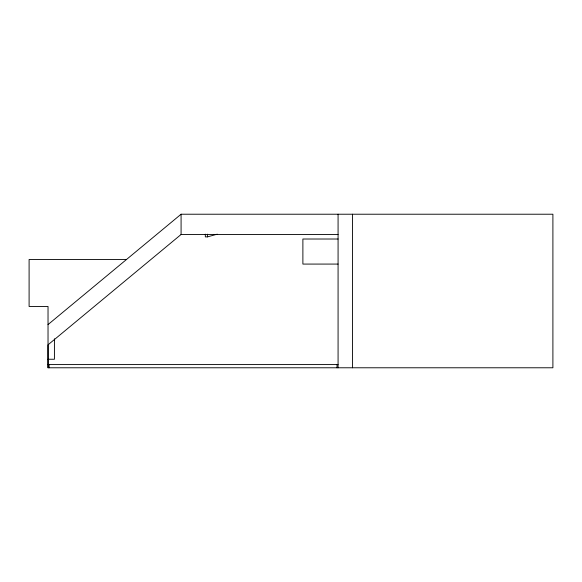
<?xml version="1.0" encoding="UTF-8"?>
<svg xmlns="http://www.w3.org/2000/svg" width="582" height="582" viewBox="0 0 582 582"><rect width="100%" height="100%" fill="white"/><g stroke="black" fill="none" stroke-linecap="round" stroke-linejoin="round"><path stroke-width="0.87" d="M48.03 324.589L181.082 214.22L552.9 214.22L552.9 367.78L48.03 367.78L48.008 344.85L181.082 234.481L338.077 234.481M205.33 234.16L205.33 236.881L207.418 236.881L217.261 234.175M338.077 239.013L302.887 239.013L302.887 264.075L338.077 264.075M126.512 259.492L29.1 259.492L29.1 306.459L48.03 306.459L48.03 367.78M48.03 359.247L54.424 359.247L54.424 338.811M48.03 364.579L338.077 364.579M352.474 214.22L352.474 367.78M338.077 214.22L338.077 367.78M337.014 364.579L337.014 367.78M207.418 234.16L207.418 236.881M181.082 214.22L181.082 234.481M49.092 364.579L49.092 367.78"/></g></svg>
